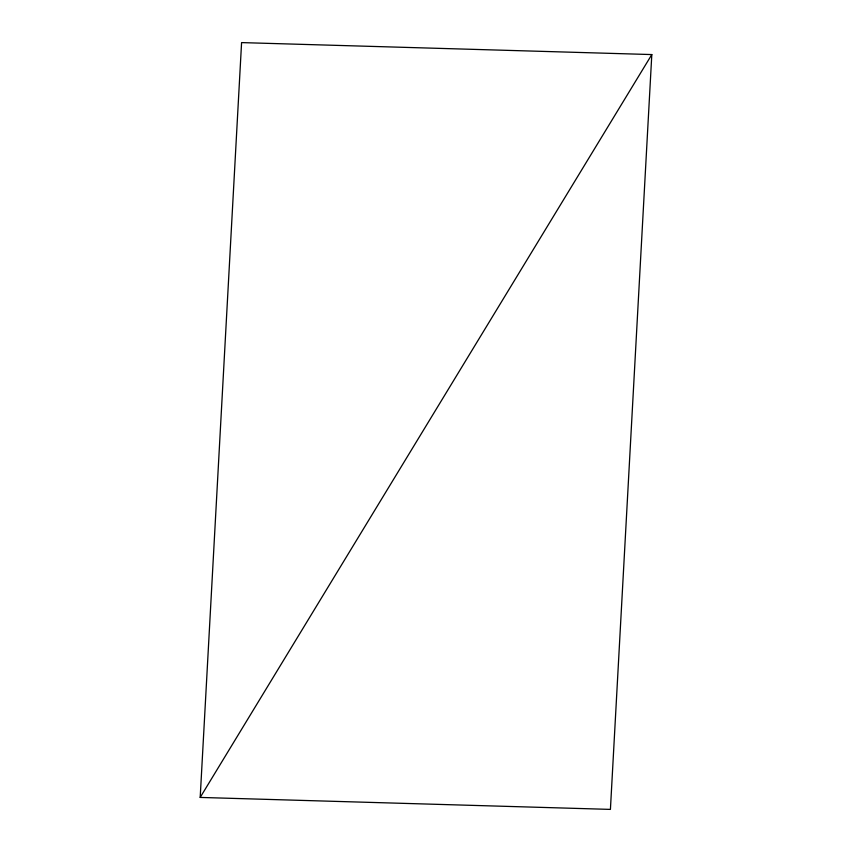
<?xml version="1.0" encoding="UTF-8"?>
<svg xmlns="http://www.w3.org/2000/svg" width="852" height="852" viewBox="0 0 852 852"><rect width="100%" height="100%" fill="white"/><g stroke="black" fill="none" stroke-linecap="round" stroke-linejoin="round"><path stroke-width="1.28" d="M200.188 797.429L241.585 42.6L651.812 54.571L610.415 809.4L200.188 797.429L651.812 54.571"/></g></svg>
